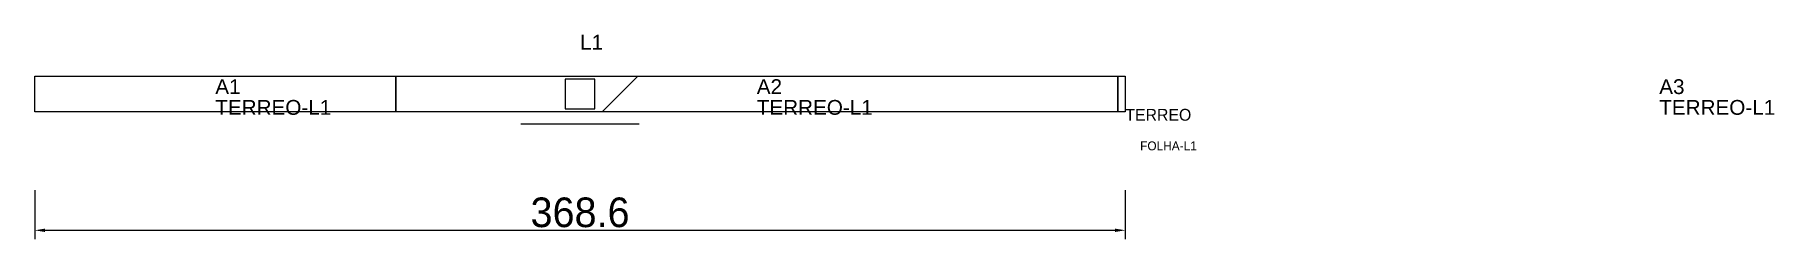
# Model space of a CAD drawing. Header units: metres. Extents: x 222 to 810, y 146 to 216.
import ezdxf

# ---------------------------------------------------------------- set-up
doc = ezdxf.new("R2010")
doc.units = ezdxf.units.M
for name, color, linetype in [('3', 3, 'CONTINUOUS'), ('AUX00', 7, 'CONTINUOUS'), ('COTA', 241, 'CONTINUOUS'), ('FOLHA', 255, 'CONTINUOUS'), ('Hachura', 251, 'CONTINUOUS'), ('NOMENCLATURA', 7, 'CONTINUOUS'), ('Nível', 160, 'CONTINUOUS'), ('Painéis', 200, 'CONTINUOUS'), ('Pilares', 5, 'CONTINUOUS'), ('SARR_2.2x7', 40, 'CONTINUOUS')]:
    doc.layers.add(name, color=color, linetype=linetype)
doc.styles.add('ARIAL', font='Arial.ttf')
doc.styles.add('STR_STANDARD', font='arial.ttf')
doc.dimstyles.new('EZ DXF', dxfattribs={"dimtxt": 10, "dimasz": 3.5, "dimexe": 3, "dimexo": 1.5, "dimgap": 1, "dimtad": 1, "dimdec": 1, "dimdsep": 46, "dimcen": 2.5, "dimazin": 3, "dimtfac": 1, "dimtmove": 0, "dimatfit": 3})

msp = doc.modelspace()

# ---------------------------------------------------------------- hatches: boundary and pattern name
at = {"layer": 'Hachura'}
h = msp.add_hatch(dxfattribs=at)
h.set_pattern_fill('ANSI31', scale=50)
h.paths.add_polyline_path([(590.76, 201.5), (590.76, 189.5), (222.2, 189.5), (222.2, 201.5)])
h = msp.add_hatch(dxfattribs=at)
h.set_pattern_fill('ANSI31', scale=50)
h.paths.add_polyline_path([(590.76, 201.5), (590.76, 189.5), (222.2, 189.5), (222.2, 201.5)])

# ---------------------------------------------------------------- linework, layer by layer
at = {"layer": '3'}
for points in [[(344.2, 189.5), (344.2, 201.5)], [(344.2, 189.5), (344.2, 201.5)], [(588.2, 189.5), (588.2, 201.5)], [(588.2, 189.5), (588.2, 201.5)]]:
    msp.add_lwpolyline(points, close=True, dxfattribs=at)
at = {"layer": 'Painéis', "color": 200}
for p, q in [((222.2, 189.5), (222.2, 201.5)), ((222.2, 201.5), (590.76, 201.5)), ((222.2, 189.5), (222.2, 201.5)), ((222.2, 201.5), (590.76, 201.5)), ((590.76, 201.5), (590.76, 189.5)), ((590.76, 201.5), (590.76, 189.5)), ((590.76, 189.5), (222.2, 189.5)), ((590.76, 189.5), (222.2, 189.5))]:
    msp.add_line(p, q, dxfattribs=at)
at = {"layer": 'Pilares'}
msp.add_lwpolyline([(401.48, 190.5), (411.48, 190.5), (411.48, 200.5), (401.48, 200.5)], close=True, dxfattribs=at)
msp.add_lwpolyline([(401.48, 190.5), (411.48, 190.5), (411.48, 200.5), (401.48, 200.5)], close=True, dxfattribs=at)
at = {"layer": 'SARR_2.2x7'}
msp.add_line((386.48, 185.5), (426.48, 185.5), dxfattribs=at)
msp.add_line((386.48, 185.5), (426.48, 185.5), dxfattribs=at)

# ---------------------------------------------------------------- texts
at = {"layer": '3', "style": 'STR_STANDARD'}
for s, p in [('A1', (283.2, 195.5)), ('A1', (283.2, 195.5)), ('A2', (466.2, 195.5)), ('A2', (466.2, 195.5)), ('A3', (771.2, 195.5)), ('A3', (771.2, 195.5))]:
    msp.add_text(s, height=5, dxfattribs=at).set_placement(p)
at = {"layer": 'AUX00', "style": 'STR_STANDARD'}
for p in [(283.2, 188.5), (283.2, 188.5), (466.2, 188.5), (466.2, 188.5), (771.2, 188.5), (771.2, 188.5)]:
    msp.add_text('TERREO-L1', height=5, dxfattribs=at).set_placement(p)
at = {"layer": 'FOLHA'}
msp.add_text('FOLHA-L1', height=3, dxfattribs=at).set_placement((595.76, 176.5))
msp.add_text('FOLHA-L1', height=3, dxfattribs=at).set_placement((595.76, 176.5))
at = {"layer": 'NOMENCLATURA', "insert": (406.48, 215.5), "char_height": 5, "attachment_point": 1, "style": 'ARIAL'}
msp.add_mtext('L1', dxfattribs=at)
msp.add_mtext('L1', dxfattribs=at)
at = {"layer": 'Nível'}
msp.add_text('TERREO', height=4, dxfattribs=at).set_placement((590.76, 186.5))
msp.add_text('TERREO', height=4, dxfattribs=at).set_placement((590.76, 186.5))

# ---------------------------------------------------------------- dimensions: what is measured, and where the dimension line sits
at = {"layer": 'COTA'}
msp.add_linear_dim(base=(222.2, 149.5), p1=(222.2, 164.5), p2=(590.76, 164.5), dimstyle='EZ DXF', dxfattribs=at).render()
msp.add_linear_dim(base=(222.2, 149.5), p1=(222.2, 164.5), p2=(590.76, 164.5), dimstyle='EZ DXF', dxfattribs=at).render()

doc.saveas('drawing.dxf')
